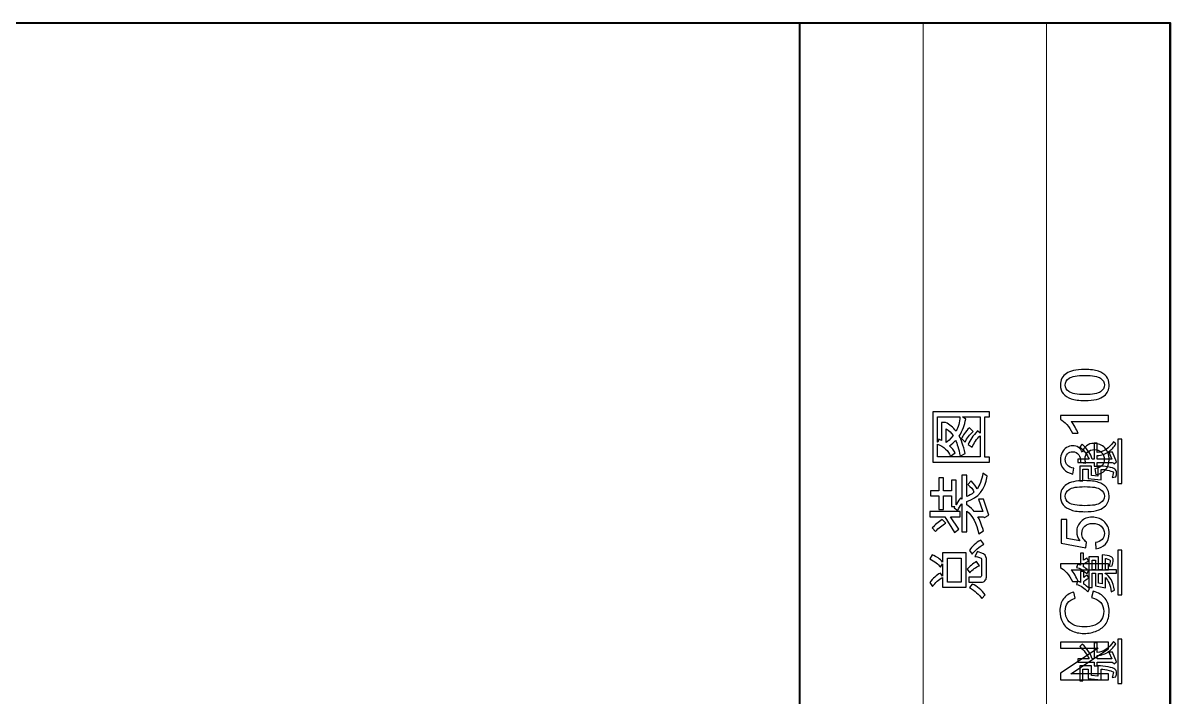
# Model space of a CAD drawing. Header units: millimetres. Extents: x -672 to 672, y -225 to 223.
# Drawn here: x -342.4 to -242, y 57.4 to 116.4 of the extents above; entities that cross this region are included whole.
import ezdxf

# ---------------------------------------------------------------- set-up
doc = ezdxf.new("R2010")
doc.units = ezdxf.units.MM
doc.header["$MEASUREMENT"] = 0
doc.layers.add('layer 1', color=7, linetype='Continuous')

msp = doc.modelspace()

# ---------------------------------------------------------------- linework, layer by layer
at = {"layer": 'layer 1', "lineweight": 40}
msp.add_open_spline([(-657.4845, 116.3825), (-657.4845, 116.3825), (-657.4845, -168.6175), (-657.4845, -168.6175), (-657.4845, -168.6175), (-241.9845, -168.6175), (-241.9845, -168.6175), (-241.9845, -168.6175), (-241.9845, 116.3825), (-241.9845, 116.3825), (-241.9845, 116.3825), (-657.4845, 116.3825), (-657.4845, 116.3825)], degree=3, knots=[0, 0, 0, 0, 0.25, 0.25, 0.25, 0.5, 0.5, 0.5, 0.75, 0.75, 0.75, 1, 1, 1, 1], dxfattribs=at)
for points in [[(-274.3845, -99.6175), (-274.3845, -99.6175), (-274.3845, 116.3825), (-274.3845, 116.3825)], [(-274.3845, 116.3825), (-274.3845, 116.3825), (-241.9845, 116.3825), (-241.9845, 116.3825)], [(-241.9845, -99.6175), (-241.9845, -99.6175), (-241.9845, 116.3825), (-241.9845, 116.3825)]]:
    msp.add_open_spline(points, degree=3, dxfattribs=at)
at = {"layer": 'layer 1', "lineweight": 9}
for points in [[(-263.5845, -99.6175), (-263.5845, -99.6175), (-263.5845, 116.3825), (-263.5845, 116.3825)], [(-252.7845, -99.6175), (-252.7845, -99.6175), (-252.7845, 116.3825), (-252.7845, 116.3825)]]:
    msp.add_open_spline(points, degree=3, dxfattribs=at)
at = {"layer": 'layer 1'}
for points, knots in [([(-249.4456, 83.3245), (-249.9385, 83.3245), (-250.3371, 83.3751), (-250.6385, 83.4762), (-250.9409, 83.5782), (-251.1732, 83.7289), (-251.3356, 83.9292), (-251.4979, 84.1285), (-251.5786, 84.3803), (-251.5786, 84.6837), (-251.5786, 84.9073), (-251.5339, 85.1037), (-251.4435, 85.2738), (-251.3531, 85.443), (-251.2228, 85.583), (-251.0527, 85.6918), (-250.8835, 85.8007), (-250.6764, 85.8863), (-250.4324, 85.9485), (-250.1884, 86.0117), (-249.8588, 86.0428), (-249.4456, 86.0428), (-248.9556, 86.0428), (-248.5589, 85.9923), (-248.2576, 85.8921), (-247.9552, 85.792), (-247.7228, 85.6413), (-247.5595, 85.441), (-247.3962, 85.2417), (-247.3145, 84.9889), (-247.3145, 84.6837), (-247.3145, 84.2821), (-247.4574, 83.9662), (-247.7442, 83.7367), (-248.0942, 83.4616), (-248.661, 83.3245), (-249.4456, 83.3245)], [0, 0, 0, 0, 0.08333333, 0.08333333, 0.08333333, 0.16666667, 0.16666667, 0.16666667, 0.25, 0.25, 0.25, 0.33333333, 0.33333333, 0.33333333, 0.41666667, 0.41666667, 0.41666667, 0.5, 0.5, 0.5, 0.58333333, 0.58333333, 0.58333333, 0.66666667, 0.66666667, 0.66666667, 0.75, 0.75, 0.75, 0.83333333, 0.83333333, 0.83333333, 0.91666667, 0.91666667, 0.91666667, 1, 1, 1, 1]), ([(-249.4437, 83.8495), (-248.7563, 83.8495), (-248.2994, 83.9292), (-248.0738, 84.0896), (-247.8473, 84.25), (-247.7345, 84.4484), (-247.7345, 84.6837), (-247.7345, 84.9189), (-247.8482, 85.1173), (-248.0748, 85.2777), (-248.3023, 85.4381), (-248.7582, 85.5178), (-249.4437, 85.5178), (-250.131, 85.5178), (-250.588, 85.4381), (-250.8135, 85.2777), (-251.04, 85.1182), (-251.1528, 84.918), (-251.1528, 84.6778), (-251.1528, 84.4425), (-251.0527, 84.2539), (-250.8534, 84.113), (-250.5996, 83.937), (-250.1291, 83.8495), (-249.4437, 83.8495)], [0, 0, 0, 0, 0.125, 0.125, 0.125, 0.25, 0.25, 0.25, 0.375, 0.375, 0.375, 0.5, 0.5, 0.5, 0.625, 0.625, 0.625, 0.75, 0.75, 0.75, 0.875, 0.875, 0.875, 1, 1, 1, 1]), ([(-257.7995, 82.3485), (-257.7995, 82.3485), (-257.7995, 81.9042), (-257.7995, 81.9042), (-257.7995, 81.9042), (-258.202, 81.9042), (-258.202, 81.9042), (-258.202, 81.9042), (-258.202, 78.3751), (-258.202, 78.3751), (-258.202, 78.3751), (-257.7995, 78.3751), (-257.7995, 78.3751), (-257.7995, 78.3751), (-257.7995, 77.9366), (-257.7995, 77.9366), (-257.7995, 77.9366), (-262.7588, 77.9366), (-262.7588, 77.9366), (-262.7588, 77.9366), (-262.7588, 82.3485), (-262.7588, 82.3485), (-262.7588, 82.3485), (-257.7995, 82.3485), (-257.7995, 82.3485)], [0, 0, 0, 0, 0.125, 0.125, 0.125, 0.25, 0.25, 0.25, 0.375, 0.375, 0.375, 0.5, 0.5, 0.5, 0.625, 0.625, 0.625, 0.75, 0.75, 0.75, 0.875, 0.875, 0.875, 1, 1, 1, 1]), ([(-260.372, 81.9042), (-260.372, 81.9042), (-262.332, 81.9042), (-262.332, 81.9042), (-262.332, 81.9042), (-262.332, 79.6885), (-262.332, 79.6885), (-262.332, 79.6885), (-262.3203, 79.6885), (-262.3203, 79.6885), (-262.3203, 79.6885), (-262.2095, 79.9452), (-262.2095, 79.9452), (-262.1521, 79.918), (-262.0802, 79.8791), (-261.9927, 79.8276), (-261.9927, 79.8276), (-261.9927, 81.4084), (-261.9927, 81.4084), (-261.9927, 81.4084), (-261.631, 81.4084), (-261.631, 81.4084), (-261.28, 81.2207), (-260.9748, 80.966), (-260.7162, 80.6452), (-260.5207, 80.9816), (-260.406, 81.4016), (-260.372, 81.9042)], [0, 0, 0, 0, 0.11111111, 0.11111111, 0.11111111, 0.22222222, 0.22222222, 0.22222222, 0.33333333, 0.33333333, 0.33333333, 0.44444444, 0.44444444, 0.44444444, 0.55555556, 0.55555556, 0.55555556, 0.66666667, 0.66666667, 0.66666667, 0.77777778, 0.77777778, 0.77777778, 0.88888889, 0.88888889, 0.88888889, 1, 1, 1, 1]), ([(-258.6035, 81.9042), (-258.6035, 81.9042), (-260.1552, 81.9042), (-260.1552, 81.9042), (-260.1552, 81.9042), (-260.1552, 81.8935), (-260.1552, 81.8935), (-260.1552, 81.8935), (-259.8703, 81.6991), (-259.8703, 81.6991), (-259.9394, 81.2023), (-260.125, 80.7025), (-260.4293, 80.2009), (-260.2621, 79.9121), (-260.091, 79.4046), (-259.916, 78.6774), (-259.916, 78.6774), (-260.3603, 78.4635), (-260.3603, 78.4635), (-260.4799, 79.1071), (-260.616, 79.5641), (-260.7677, 79.8334), (-260.8814, 79.6876), (-261.0574, 79.5281), (-261.2946, 79.3551), (-261.0632, 79.1616), (-260.898, 78.9535), (-260.7998, 78.7319), (-260.7998, 78.7319), (-261.1896, 78.4383), (-261.1896, 78.4383), (-261.4074, 78.936), (-261.7885, 79.2899), (-262.332, 79.5009), (-262.332, 79.5009), (-262.332, 78.3809), (-262.332, 78.3809), (-262.332, 78.3809), (-258.6035, 78.3809), (-258.6035, 78.3809), (-258.6035, 78.3809), (-258.6035, 80.2407), (-258.6035, 80.2407), (-258.901, 79.9598), (-259.1353, 79.6244), (-259.3035, 79.2326), (-259.3035, 79.2326), (-259.6487, 79.4834), (-259.6487, 79.4834), (-259.5057, 79.8596), (-259.2355, 80.2524), (-258.8369, 80.6627), (-258.8369, 80.6627), (-258.6035, 80.475), (-258.6035, 80.475), (-258.6035, 80.475), (-258.6035, 81.9042), (-258.6035, 81.9042)], [0, 0, 0, 0, 0.05263158, 0.05263158, 0.05263158, 0.10526316, 0.10526316, 0.10526316, 0.15789474, 0.15789474, 0.15789474, 0.21052632, 0.21052632, 0.21052632, 0.26315789, 0.26315789, 0.26315789, 0.31578947, 0.31578947, 0.31578947, 0.36842105, 0.36842105, 0.36842105, 0.42105263, 0.42105263, 0.42105263, 0.47368421, 0.47368421, 0.47368421, 0.52631579, 0.52631579, 0.52631579, 0.57894737, 0.57894737, 0.57894737, 0.63157895, 0.63157895, 0.63157895, 0.68421053, 0.68421053, 0.68421053, 0.73684211, 0.73684211, 0.73684211, 0.78947368, 0.78947368, 0.78947368, 0.84210526, 0.84210526, 0.84210526, 0.89473684, 0.89473684, 0.89473684, 0.94736842, 0.94736842, 0.94736842, 1, 1, 1, 1]), ([(-247.3845, 82.0052), (-247.3845, 82.0052), (-247.3845, 81.4919), (-247.3845, 81.4919), (-247.3845, 81.4919), (-250.6531, 81.4919), (-250.6531, 81.4919), (-250.5345, 81.3684), (-250.4168, 81.206), (-250.2992, 81.0057), (-250.1816, 80.8055), (-250.0931, 80.6246), (-250.0348, 80.4652), (-250.0348, 80.4652), (-250.5306, 80.4652), (-250.5306, 80.4652), (-250.6648, 80.752), (-250.8281, 81.0028), (-251.0206, 81.2177), (-251.2121, 81.4326), (-251.3978, 81.5852), (-251.5786, 81.6746), (-251.5786, 81.6746), (-251.5786, 82.0052), (-251.5786, 82.0052), (-251.5786, 82.0052), (-247.3845, 82.0052), (-247.3845, 82.0052)], [0, 0, 0, 0, 0.11111111, 0.11111111, 0.11111111, 0.22222222, 0.22222222, 0.22222222, 0.33333333, 0.33333333, 0.33333333, 0.44444444, 0.44444444, 0.44444444, 0.55555556, 0.55555556, 0.55555556, 0.66666667, 0.66666667, 0.66666667, 0.77777778, 0.77777778, 0.77777778, 0.88888889, 0.88888889, 0.88888889, 1, 1, 1, 1]), ([(-261.5678, 80.8532), (-261.5678, 80.8532), (-261.5678, 79.6516), (-261.5678, 79.6516), (-261.4463, 79.7274), (-261.246, 79.9296), (-260.967, 80.2582), (-261.1342, 80.4994), (-261.3345, 80.6977), (-261.5678, 80.8532)], [0, 0, 0, 0, 0.33333333, 0.33333333, 0.33333333, 0.66666667, 0.66666667, 0.66666667, 1, 1, 1, 1]), ([(-259.5427, 80.9359), (-259.5427, 80.9359), (-259.216, 80.6024), (-259.216, 80.6024), (-259.5232, 80.3409), (-259.7585, 80.0317), (-259.9219, 79.6769), (-259.9219, 79.6769), (-260.2271, 79.9957), (-260.2271, 79.9957), (-260.1241, 80.2825), (-259.8966, 80.5966), (-259.5427, 80.9359)], [0, 0, 0, 0, 0.25, 0.25, 0.25, 0.5, 0.5, 0.5, 0.75, 0.75, 0.75, 1, 1, 1, 1]), ([(-248.4928, 76.8359), (-248.4928, 76.8359), (-248.5628, 77.3492), (-248.5628, 77.3492), (-248.2712, 77.4085), (-248.0612, 77.5077), (-247.9328, 77.6487), (-247.8045, 77.7896), (-247.7403, 77.9627), (-247.7403, 78.1678), (-247.7403, 78.4109), (-247.8239, 78.616), (-247.9912, 78.7813), (-248.1584, 78.9466), (-248.3655, 79.0292), (-248.6124, 79.0292), (-248.8477, 79.0292), (-249.0421, 78.9524), (-249.1957, 78.7978), (-249.3484, 78.6442), (-249.4252, 78.4488), (-249.4252, 78.2106), (-249.4252, 78.1134), (-249.4057, 77.9928), (-249.3678, 77.848), (-249.3678, 77.848), (-249.817, 77.9053), (-249.817, 77.9053), (-249.8131, 77.9394), (-249.8112, 77.9676), (-249.8112, 77.988), (-249.8112, 78.2077), (-249.8685, 78.4041), (-249.9823, 78.5801), (-250.096, 78.7551), (-250.271, 78.8426), (-250.5073, 78.8426), (-250.6949, 78.8426), (-250.8505, 78.7784), (-250.9739, 78.651), (-251.0974, 78.5237), (-251.1586, 78.3594), (-251.1586, 78.1581), (-251.1586, 77.9578), (-251.0955, 77.7916), (-250.9691, 77.6584), (-250.8427, 77.5252), (-250.6531, 77.4396), (-250.4003, 77.4017), (-250.4003, 77.4017), (-250.4936, 76.8884), (-250.4936, 76.8884), (-250.8378, 76.9516), (-251.1052, 77.0935), (-251.2948, 77.3162), (-251.4843, 77.5378), (-251.5786, 77.8149), (-251.5786, 78.1455), (-251.5786, 78.373), (-251.53, 78.583), (-251.4318, 78.7745), (-251.3346, 78.967), (-251.2014, 79.1138), (-251.0332, 79.2149), (-250.8641, 79.317), (-250.6852, 79.3676), (-250.4956, 79.3676), (-250.3157, 79.3676), (-250.1524, 79.3189), (-250.0046, 79.2227), (-249.8568, 79.1255), (-249.7392, 78.9816), (-249.6517, 78.792), (-249.5953, 79.0389), (-249.4767, 79.2305), (-249.2969, 79.3676), (-249.118, 79.5037), (-248.8924, 79.5717), (-248.6231, 79.5717), (-248.2585, 79.5717), (-247.9484, 79.4385), (-247.6946, 79.1731), (-247.4409, 78.9067), (-247.3145, 78.5703), (-247.3145, 78.1639), (-247.3145, 77.7974), (-247.4244, 77.4931), (-247.6431, 77.251), (-247.8619, 77.008), (-248.1448, 76.8699), (-248.4928, 76.8359)], [0, 0, 0, 0, 0.03333333, 0.03333333, 0.03333333, 0.06666667, 0.06666667, 0.06666667, 0.1, 0.1, 0.1, 0.13333333, 0.13333333, 0.13333333, 0.16666667, 0.16666667, 0.16666667, 0.2, 0.2, 0.2, 0.23333333, 0.23333333, 0.23333333, 0.26666667, 0.26666667, 0.26666667, 0.3, 0.3, 0.3, 0.33333333, 0.33333333, 0.33333333, 0.36666667, 0.36666667, 0.36666667, 0.4, 0.4, 0.4, 0.43333333, 0.43333333, 0.43333333, 0.46666667, 0.46666667, 0.46666667, 0.5, 0.5, 0.5, 0.53333333, 0.53333333, 0.53333333, 0.56666667, 0.56666667, 0.56666667, 0.6, 0.6, 0.6, 0.63333333, 0.63333333, 0.63333333, 0.66666667, 0.66666667, 0.66666667, 0.7, 0.7, 0.7, 0.73333333, 0.73333333, 0.73333333, 0.76666667, 0.76666667, 0.76666667, 0.8, 0.8, 0.8, 0.83333333, 0.83333333, 0.83333333, 0.86666667, 0.86666667, 0.86666667, 0.9, 0.9, 0.9, 0.93333333, 0.93333333, 0.93333333, 0.96666667, 0.96666667, 0.96666667, 1, 1, 1, 1]), ([(-246.9448, 79.7159), (-246.9448, 79.7159), (-246.7361, 79.5221), (-246.7361, 79.5221), (-246.8754, 79.2693), (-247.0848, 79.0431), (-247.3654, 78.8435), (-247.6461, 78.6438), (-247.9766, 78.5304), (-248.3577, 78.5025), (-248.3577, 78.5025), (-248.3577, 78.2005), (-248.3577, 78.2005), (-248.3577, 78.2005), (-247.0776, 78.2005), (-247.0776, 78.2005), (-247.0776, 78.2005), (-247.3376, 78.791), (-247.3376, 78.791), (-247.3376, 78.791), (-247.0303, 78.791), (-247.0303, 78.791), (-247.0303, 78.791), (-246.6615, 77.9425), (-246.6615, 77.9425), (-246.6615, 77.9425), (-246.8838, 77.7675), (-246.8838, 77.7675), (-246.9208, 77.8589), (-246.972, 77.9043), (-247.0381, 77.9043), (-247.0381, 77.9043), (-248.3577, 77.9043), (-248.3577, 77.9043), (-248.3577, 77.9043), (-248.3577, 77.5893), (-248.3577, 77.5893), (-248.3577, 77.5893), (-248.6403, 77.5893), (-248.6403, 77.5893), (-248.6403, 77.5893), (-248.6403, 77.9043), (-248.6403, 77.9043), (-248.6403, 77.9043), (-250.0416, 77.9043), (-250.0416, 77.9043), (-250.0416, 77.9043), (-250.0416, 78.2005), (-250.0416, 78.2005), (-250.0416, 78.2005), (-249.0733, 78.2005), (-249.0733, 78.2005), (-249.2418, 78.5959), (-249.5127, 78.9556), (-249.8861, 79.281), (-249.8861, 79.281), (-249.6793, 79.4903), (-249.6793, 79.4903), (-249.2237, 79.0788), (-248.9294, 78.649), (-248.7959, 78.2005), (-248.7959, 78.2005), (-248.6403, 78.2005), (-248.6403, 78.2005), (-248.6403, 78.2005), (-248.6403, 79.6038), (-248.6403, 79.6038), (-248.6403, 79.6038), (-248.3577, 79.6038), (-248.3577, 79.6038), (-248.3577, 79.6038), (-248.3577, 78.7722), (-248.3577, 78.7722), (-247.7977, 78.8182), (-247.3272, 79.1325), (-246.9448, 79.7159)], [0, 0, 0, 0, 0.04, 0.04, 0.04, 0.08, 0.08, 0.08, 0.12, 0.12, 0.12, 0.16, 0.16, 0.16, 0.2, 0.2, 0.2, 0.24, 0.24, 0.24, 0.28, 0.28, 0.28, 0.32, 0.32, 0.32, 0.36, 0.36, 0.36, 0.4, 0.4, 0.4, 0.44, 0.44, 0.44, 0.48, 0.48, 0.48, 0.52, 0.52, 0.52, 0.56, 0.56, 0.56, 0.6, 0.6, 0.6, 0.64, 0.64, 0.64, 0.68, 0.68, 0.68, 0.72, 0.72, 0.72, 0.76, 0.76, 0.76, 0.8, 0.8, 0.8, 0.84, 0.84, 0.84, 0.88, 0.88, 0.88, 0.92, 0.92, 0.92, 0.96, 0.96, 0.96, 1, 1, 1, 1]), ([(-246.5647, 76.0493), (-246.5647, 76.0493), (-246.5647, 79.9382), (-246.5647, 79.9382), (-246.5647, 79.9382), (-246.2112, 79.9382), (-246.2112, 79.9382), (-246.2112, 79.9382), (-246.2112, 76.0493), (-246.2112, 76.0493), (-246.2112, 76.0493), (-246.5647, 76.0493), (-246.5647, 76.0493)], [0, 0, 0, 0, 0.25, 0.25, 0.25, 0.5, 0.5, 0.5, 0.75, 0.75, 0.75, 1, 1, 1, 1]), ([(-248.3065, 77.5893), (-248.0103, 77.588), (-247.7083, 77.5608), (-247.4017, 77.507), (-247.0945, 77.4532), (-246.8962, 77.389), (-246.8061, 77.3151), (-246.7166, 77.2406), (-246.6713, 77.1291), (-246.6713, 76.98), (-246.6713, 76.8938), (-246.6881, 76.7791), (-246.7205, 76.6359), (-246.7205, 76.6359), (-247.0433, 76.5788), (-247.0433, 76.5788), (-247.0349, 76.6249), (-247.0161, 76.6987), (-246.9876, 76.8012), (-246.959, 76.9036), (-246.9448, 76.9813), (-246.9448, 77.0332), (-246.9448, 77.0773), (-247.0705, 77.1324), (-247.3226, 77.1978), (-247.5748, 77.2639), (-247.8081, 77.297), (-248.0233, 77.297), (-248.0233, 77.297), (-248.0233, 76.3721), (-248.0233, 76.3721), (-248.4135, 76.4239), (-248.7907, 76.4661), (-249.155, 76.4972), (-249.155, 76.4972), (-249.155, 77.3067), (-249.155, 77.3067), (-249.155, 77.3067), (-249.6054, 77.3067), (-249.6054, 77.3067), (-249.6054, 77.3067), (-249.6054, 76.2904), (-249.6054, 76.2904), (-249.6054, 76.2904), (-249.89, 76.2904), (-249.89, 76.2904), (-249.89, 76.2904), (-249.89, 77.5854), (-249.89, 77.5854), (-249.89, 77.5854), (-248.8704, 77.5854), (-248.8704, 77.5854), (-248.8704, 77.5854), (-248.8704, 76.7616), (-248.8704, 76.7616), (-248.8704, 76.7616), (-248.3065, 76.6949), (-248.3065, 76.6949), (-248.3065, 76.6949), (-248.3065, 77.5893), (-248.3065, 77.5893)], [0, 0, 0, 0, 0.05, 0.05, 0.05, 0.1, 0.1, 0.1, 0.15, 0.15, 0.15, 0.2, 0.2, 0.2, 0.25, 0.25, 0.25, 0.3, 0.3, 0.3, 0.35, 0.35, 0.35, 0.4, 0.4, 0.4, 0.45, 0.45, 0.45, 0.5, 0.5, 0.5, 0.55, 0.55, 0.55, 0.6, 0.6, 0.6, 0.65, 0.65, 0.65, 0.7, 0.7, 0.7, 0.75, 0.75, 0.75, 0.8, 0.8, 0.8, 0.85, 0.85, 0.85, 0.9, 0.9, 0.9, 0.95, 0.95, 0.95, 1, 1, 1, 1]), ([(-258.3721, 76.9624), (-258.3721, 76.9624), (-257.9852, 76.6892), (-257.9852, 76.6892), (-258.1787, 75.5362), (-258.7756, 74.8002), (-259.777, 74.4794), (-259.777, 74.4794), (-259.777, 74.2052), (-259.777, 74.2052), (-259.4425, 73.9515), (-259.2267, 73.7493), (-259.1305, 73.5986), (-259.1305, 73.5986), (-258.378, 73.5986), (-258.378, 73.5986), (-258.378, 73.5986), (-258.7396, 74.6816), (-258.7396, 74.6816), (-258.7396, 74.6816), (-258.3128, 74.6816), (-258.3128, 74.6816), (-258.3128, 74.6816), (-257.8569, 73.2768), (-257.8569, 73.2768), (-257.8569, 73.2768), (-258.2244, 73.0775), (-258.2244, 73.0775), (-258.2341, 73.0813), (-258.2564, 73.095), (-258.2914, 73.1193), (-258.3264, 73.1426), (-258.3556, 73.1543), (-258.378, 73.1543), (-258.378, 73.1543), (-258.8087, 73.1543), (-258.8087, 73.1543), (-258.658, 72.9365), (-258.4946, 72.5184), (-258.3187, 71.9011), (-258.3187, 71.9011), (-258.7202, 71.6561), (-258.7202, 71.6561), (-258.9039, 72.5641), (-259.2569, 73.2281), (-259.777, 73.6501), (-259.777, 73.6501), (-259.777, 71.8184), (-259.777, 71.8184), (-259.777, 71.8184), (-260.2038, 71.8184), (-260.2038, 71.8184), (-260.2038, 71.8184), (-260.2038, 74.2684), (-260.2038, 74.2684), (-260.371, 74.0876), (-260.4935, 73.899), (-260.5713, 73.7016), (-260.5713, 73.7016), (-260.8795, 73.9349), (-260.8795, 73.9349), (-260.8737, 73.9573), (-260.8639, 73.9787), (-260.8523, 73.9972), (-260.8396, 74.0166), (-260.8318, 74.0312), (-260.828, 74.0399), (-260.828, 74.0399), (-261.1235, 74.0399), (-261.1235, 74.0399), (-261.1235, 74.0399), (-261.1235, 74.9801), (-261.1235, 74.9801), (-261.1235, 74.9801), (-261.8021, 74.9801), (-261.8021, 74.9801), (-261.8021, 74.9801), (-261.8021, 73.7901), (-261.8021, 73.7901), (-261.8021, 73.7901), (-262.226, 73.7901), (-262.226, 73.7901), (-262.226, 73.7901), (-262.226, 74.9801), (-262.226, 74.9801), (-262.226, 74.9801), (-262.9493, 74.9801), (-262.9493, 74.9801), (-262.9493, 74.9801), (-262.9493, 75.4244), (-262.9493, 75.4244), (-262.9493, 75.4244), (-262.226, 75.4244), (-262.226, 75.4244), (-262.226, 75.4244), (-262.226, 76.5609), (-262.226, 76.5609), (-262.226, 76.5609), (-261.8021, 76.5609), (-261.8021, 76.5609), (-261.8021, 76.5609), (-261.8021, 75.4244), (-261.8021, 75.4244), (-261.8021, 75.4244), (-261.1235, 75.4244), (-261.1235, 75.4244), (-261.1235, 75.4244), (-261.1235, 76.3392), (-261.1235, 76.3392), (-261.1235, 76.3392), (-260.6996, 76.3392), (-260.6996, 76.3392), (-260.6996, 76.3392), (-260.6996, 74.1994), (-260.6996, 74.1994), (-260.6996, 74.1994), (-260.688, 74.1994), (-260.688, 74.1994), (-260.6462, 74.3462), (-260.5256, 74.5358), (-260.3263, 74.7691), (-260.3263, 74.7691), (-260.2038, 74.6816), (-260.2038, 74.6816), (-260.2038, 74.6816), (-260.2038, 76.7835), (-260.2038, 76.7835), (-260.2038, 76.7835), (-259.777, 76.7835), (-259.777, 76.7835), (-259.777, 76.7835), (-259.777, 74.9149), (-259.777, 74.9149), (-259.5757, 74.9849), (-259.3677, 75.1123), (-259.1528, 75.2961), (-259.2306, 75.5304), (-259.4075, 75.7549), (-259.6827, 75.9717), (-259.6827, 75.9717), (-259.3862, 76.2819), (-259.3862, 76.2819), (-259.1188, 76.0408), (-258.9496, 75.8074), (-258.8796, 75.5809), (-258.6288, 75.8949), (-258.4596, 76.3548), (-258.3721, 76.9624)], [0, 0, 0, 0, 0.02040816, 0.02040816, 0.02040816, 0.04081633, 0.04081633, 0.04081633, 0.06122449, 0.06122449, 0.06122449, 0.08163265, 0.08163265, 0.08163265, 0.10204082, 0.10204082, 0.10204082, 0.12244898, 0.12244898, 0.12244898, 0.14285714, 0.14285714, 0.14285714, 0.16326531, 0.16326531, 0.16326531, 0.18367347, 0.18367347, 0.18367347, 0.20408163, 0.20408163, 0.20408163, 0.2244898, 0.2244898, 0.2244898, 0.24489796, 0.24489796, 0.24489796, 0.26530612, 0.26530612, 0.26530612, 0.28571429, 0.28571429, 0.28571429, 0.30612245, 0.30612245, 0.30612245, 0.32653061, 0.32653061, 0.32653061, 0.34693878, 0.34693878, 0.34693878, 0.36734694, 0.36734694, 0.36734694, 0.3877551, 0.3877551, 0.3877551, 0.40816327, 0.40816327, 0.40816327, 0.42857143, 0.42857143, 0.42857143, 0.44897959, 0.44897959, 0.44897959, 0.46938776, 0.46938776, 0.46938776, 0.48979592, 0.48979592, 0.48979592, 0.51020408, 0.51020408, 0.51020408, 0.53061224, 0.53061224, 0.53061224, 0.55102041, 0.55102041, 0.55102041, 0.57142857, 0.57142857, 0.57142857, 0.59183673, 0.59183673, 0.59183673, 0.6122449, 0.6122449, 0.6122449, 0.63265306, 0.63265306, 0.63265306, 0.65306122, 0.65306122, 0.65306122, 0.67346939, 0.67346939, 0.67346939, 0.69387755, 0.69387755, 0.69387755, 0.71428571, 0.71428571, 0.71428571, 0.73469388, 0.73469388, 0.73469388, 0.75510204, 0.75510204, 0.75510204, 0.7755102, 0.7755102, 0.7755102, 0.79591837, 0.79591837, 0.79591837, 0.81632653, 0.81632653, 0.81632653, 0.83673469, 0.83673469, 0.83673469, 0.85714286, 0.85714286, 0.85714286, 0.87755102, 0.87755102, 0.87755102, 0.89795918, 0.89795918, 0.89795918, 0.91836735, 0.91836735, 0.91836735, 0.93877551, 0.93877551, 0.93877551, 0.95918367, 0.95918367, 0.95918367, 0.97959184, 0.97959184, 0.97959184, 1, 1, 1, 1]), ([(-249.4456, 73.5916), (-249.9385, 73.5916), (-250.3371, 73.6422), (-250.6385, 73.7433), (-250.9409, 73.8453), (-251.1732, 73.996), (-251.3356, 74.1963), (-251.4979, 74.3956), (-251.5786, 74.6474), (-251.5786, 74.9508), (-251.5786, 75.1744), (-251.5339, 75.3708), (-251.4435, 75.5409), (-251.3531, 75.7101), (-251.2228, 75.8501), (-251.0527, 75.9589), (-250.8835, 76.0678), (-250.6764, 76.1534), (-250.4324, 76.2156), (-250.1884, 76.2788), (-249.8588, 76.3099), (-249.4456, 76.3099), (-248.9556, 76.3099), (-248.5589, 76.2594), (-248.2576, 76.1592), (-247.9552, 76.0591), (-247.7228, 75.9084), (-247.5595, 75.7081), (-247.3962, 75.5088), (-247.3145, 75.256), (-247.3145, 74.9508), (-247.3145, 74.5492), (-247.4574, 74.2333), (-247.7442, 74.0038), (-248.0942, 73.7287), (-248.661, 73.5916), (-249.4456, 73.5916)], [0, 0, 0, 0, 0.08333333, 0.08333333, 0.08333333, 0.16666667, 0.16666667, 0.16666667, 0.25, 0.25, 0.25, 0.33333333, 0.33333333, 0.33333333, 0.41666667, 0.41666667, 0.41666667, 0.5, 0.5, 0.5, 0.58333333, 0.58333333, 0.58333333, 0.66666667, 0.66666667, 0.66666667, 0.75, 0.75, 0.75, 0.83333333, 0.83333333, 0.83333333, 0.91666667, 0.91666667, 0.91666667, 1, 1, 1, 1]), ([(-249.4437, 74.1166), (-248.7563, 74.1166), (-248.2994, 74.1963), (-248.0738, 74.3567), (-247.8473, 74.5171), (-247.7345, 74.7155), (-247.7345, 74.9508), (-247.7345, 75.186), (-247.8482, 75.3844), (-248.0748, 75.5448), (-248.3023, 75.7052), (-248.7582, 75.7849), (-249.4437, 75.7849), (-250.131, 75.7849), (-250.588, 75.7052), (-250.8135, 75.5448), (-251.04, 75.3853), (-251.1528, 75.1851), (-251.1528, 74.9449), (-251.1528, 74.7096), (-251.0527, 74.521), (-250.8534, 74.3801), (-250.5996, 74.2041), (-250.1291, 74.1166), (-249.4437, 74.1166)], [0, 0, 0, 0, 0.125, 0.125, 0.125, 0.25, 0.25, 0.25, 0.375, 0.375, 0.375, 0.5, 0.5, 0.5, 0.625, 0.625, 0.625, 0.75, 0.75, 0.75, 0.875, 0.875, 0.875, 1, 1, 1, 1]), ([(-260.3438, 73.5986), (-260.3438, 73.5986), (-260.3438, 73.1543), (-260.3438, 73.1543), (-260.3438, 73.1543), (-261.1896, 73.1543), (-261.1896, 73.1543), (-261.1896, 73.1543), (-260.4828, 72.0634), (-260.4828, 72.0634), (-260.4828, 72.0634), (-260.8562, 71.765), (-260.8562, 71.765), (-260.8562, 71.765), (-261.6855, 73.1543), (-261.6855, 73.1543), (-261.6855, 73.1543), (-263.0154, 73.1543), (-263.0154, 73.1543), (-263.0154, 73.1543), (-263.0154, 73.5986), (-263.0154, 73.5986), (-263.0154, 73.5986), (-260.3438, 73.5986), (-260.3438, 73.5986)], [0, 0, 0, 0, 0.125, 0.125, 0.125, 0.25, 0.25, 0.25, 0.375, 0.375, 0.375, 0.5, 0.5, 0.5, 0.625, 0.625, 0.625, 0.75, 0.75, 0.75, 0.875, 0.875, 0.875, 1, 1, 1, 1]), ([(-261.9246, 72.9093), (-261.9246, 72.9093), (-261.6028, 72.5875), (-261.6028, 72.5875), (-261.9441, 72.4154), (-262.2464, 72.1704), (-262.5079, 71.8525), (-262.5079, 71.8525), (-262.7928, 72.1743), (-262.7928, 72.1743), (-262.5517, 72.4406), (-262.262, 72.6856), (-261.9246, 72.9093)], [0, 0, 0, 0, 0.25, 0.25, 0.25, 0.5, 0.5, 0.5, 0.75, 0.75, 0.75, 1, 1, 1, 1]), ([(-248.4812, 70.3473), (-248.4812, 70.3473), (-248.522, 70.884), (-248.522, 70.884), (-248.2605, 70.9238), (-248.0641, 71.0162), (-247.9319, 71.1601), (-247.8006, 71.304), (-247.7345, 71.4799), (-247.7345, 71.687), (-247.7345, 71.9369), (-247.8278, 72.1459), (-248.0135, 72.316), (-248.2002, 72.4852), (-248.4471, 72.5698), (-248.7544, 72.5698), (-249.047, 72.5698), (-249.2774, 72.4891), (-249.4466, 72.3267), (-249.6157, 72.1644), (-249.7003, 71.9495), (-249.7003, 71.6822), (-249.7003, 71.5159), (-249.6624, 71.3672), (-249.5866, 71.2349), (-249.5107, 71.1037), (-249.4125, 71.0006), (-249.292, 70.9248), (-249.292, 70.9248), (-249.362, 70.4406), (-249.362, 70.4406), (-249.362, 70.4406), (-251.5086, 70.8431), (-251.5086, 70.8431), (-251.5086, 70.8431), (-251.5086, 72.914), (-251.5086, 72.914), (-251.5086, 72.914), (-251.0186, 72.914), (-251.0186, 72.914), (-251.0186, 72.914), (-251.0186, 71.2524), (-251.0186, 71.2524), (-251.0186, 71.2524), (-249.8918, 71.0298), (-249.8918, 71.0298), (-250.0678, 71.2797), (-250.1553, 71.5422), (-250.1553, 71.8163), (-250.1553, 72.1799), (-250.0289, 72.4871), (-249.7762, 72.737), (-249.5234, 72.9869), (-249.1987, 73.1123), (-248.802, 73.1123), (-248.4238, 73.1123), (-248.0971, 73.0024), (-247.822, 72.7827), (-247.4837, 72.5153), (-247.3145, 72.1498), (-247.3145, 71.687), (-247.3145, 71.3078), (-247.4214, 70.9987), (-247.6344, 70.7585), (-247.8473, 70.5184), (-248.1292, 70.3813), (-248.4812, 70.3473)], [0, 0, 0, 0, 0.04545455, 0.04545455, 0.04545455, 0.09090909, 0.09090909, 0.09090909, 0.13636364, 0.13636364, 0.13636364, 0.18181818, 0.18181818, 0.18181818, 0.22727273, 0.22727273, 0.22727273, 0.27272727, 0.27272727, 0.27272727, 0.31818182, 0.31818182, 0.31818182, 0.36363636, 0.36363636, 0.36363636, 0.40909091, 0.40909091, 0.40909091, 0.45454545, 0.45454545, 0.45454545, 0.5, 0.5, 0.5, 0.54545455, 0.54545455, 0.54545455, 0.59090909, 0.59090909, 0.59090909, 0.63636364, 0.63636364, 0.63636364, 0.68181818, 0.68181818, 0.68181818, 0.72727273, 0.72727273, 0.72727273, 0.77272727, 0.77272727, 0.77272727, 0.81818182, 0.81818182, 0.81818182, 0.86363636, 0.86363636, 0.86363636, 0.90909091, 0.90909091, 0.90909091, 0.95454545, 0.95454545, 0.95454545, 1, 1, 1, 1]), ([(-258.5578, 71.1009), (-258.5578, 71.1009), (-258.2788, 70.7509), (-258.2788, 70.7509), (-258.7192, 70.502), (-259.0585, 70.2084), (-259.2987, 69.8701), (-259.2987, 69.8701), (-259.5485, 70.2036), (-259.5485, 70.2036), (-259.3074, 70.5604), (-258.9769, 70.8598), (-258.5578, 71.1009)], [0, 0, 0, 0, 0.25, 0.25, 0.25, 0.5, 0.5, 0.5, 0.75, 0.75, 0.75, 1, 1, 1, 1]), ([(-259.8305, 69.9761), (-259.8305, 69.9761), (-259.8305, 66.9768), (-259.8305, 66.9768), (-259.8305, 66.9768), (-261.9013, 66.9768), (-261.9013, 66.9768), (-261.9013, 66.9768), (-261.9013, 67.8343), (-261.9013, 67.8343), (-262.226, 67.6573), (-262.5196, 67.3929), (-262.7821, 67.0419), (-262.7821, 67.0419), (-263.0213, 67.39), (-263.0213, 67.39), (-262.7471, 67.7565), (-262.436, 68.0326), (-262.087, 68.2183), (-262.087, 68.2183), (-261.9071, 67.951), (-261.9071, 67.951), (-261.9071, 67.951), (-261.9013, 67.951), (-261.9013, 67.951), (-261.9013, 67.951), (-261.9013, 69.0359), (-261.9013, 69.0359), (-261.9013, 69.0359), (-261.9071, 69.0359), (-261.9071, 69.0359), (-261.9071, 69.0359), (-262.087, 68.7336), (-262.087, 68.7336), (-262.2707, 69.0058), (-262.5818, 69.2528), (-263.0213, 69.4744), (-263.0213, 69.4744), (-262.7928, 69.805), (-262.7928, 69.805), (-262.4098, 69.6572), (-262.1142, 69.4491), (-261.9071, 69.1808), (-261.9071, 69.1808), (-261.9013, 69.1925), (-261.9013, 69.1925), (-261.9013, 69.1925), (-261.9013, 69.9761), (-261.9013, 69.9761), (-261.9013, 69.9761), (-259.8305, 69.9761), (-259.8305, 69.9761)], [0, 0, 0, 0, 0.05882353, 0.05882353, 0.05882353, 0.11764706, 0.11764706, 0.11764706, 0.17647059, 0.17647059, 0.17647059, 0.23529412, 0.23529412, 0.23529412, 0.29411765, 0.29411765, 0.29411765, 0.35294118, 0.35294118, 0.35294118, 0.41176471, 0.41176471, 0.41176471, 0.47058824, 0.47058824, 0.47058824, 0.52941176, 0.52941176, 0.52941176, 0.58823529, 0.58823529, 0.58823529, 0.64705882, 0.64705882, 0.64705882, 0.70588235, 0.70588235, 0.70588235, 0.76470588, 0.76470588, 0.76470588, 0.82352941, 0.82352941, 0.82352941, 0.88235294, 0.88235294, 0.88235294, 0.94117647, 0.94117647, 0.94117647, 1, 1, 1, 1]), ([(-260.2553, 69.5318), (-260.2553, 69.5318), (-261.4745, 69.5318), (-261.4745, 69.5318), (-261.4745, 69.5318), (-261.4745, 67.4211), (-261.4745, 67.4211), (-261.4745, 67.4211), (-260.2553, 67.4211), (-260.2553, 67.4211), (-260.2553, 67.4211), (-260.2553, 69.5318), (-260.2553, 69.5318)], [0, 0, 0, 0, 0.25, 0.25, 0.25, 0.5, 0.5, 0.5, 0.75, 0.75, 0.75, 1, 1, 1, 1]), ([(-258.831, 70.0986), (-258.3945, 69.9751), (-258.1514, 69.8244), (-258.1019, 69.6484), (-258.1019, 69.6484), (-258.0562, 69.4803), (-258.0562, 69.4803), (-258.0562, 69.4803), (-258.0562, 67.845), (-258.0562, 67.845), (-258.0562, 67.7351), (-258.0989, 67.6369), (-258.1835, 67.5504), (-258.2671, 67.4639), (-258.3614, 67.4211), (-258.4635, 67.4211), (-258.4635, 67.4211), (-259.603, 67.4211), (-259.603, 67.4211), (-259.603, 67.4211), (-259.603, 67.8625), (-259.603, 67.8625), (-259.603, 67.8625), (-258.5695, 67.8625), (-258.5695, 67.8625), (-258.5102, 67.878), (-258.481, 67.9189), (-258.481, 67.985), (-258.481, 67.985), (-258.481, 69.4375), (-258.481, 69.4375), (-258.481, 69.4871), (-258.5394, 69.5366), (-258.656, 69.5852), (-258.7727, 69.6348), (-258.9088, 69.6669), (-259.0644, 69.6825), (-259.0644, 69.6825), (-258.831, 70.0986), (-258.831, 70.0986)], [0, 0, 0, 0, 0.07692308, 0.07692308, 0.07692308, 0.15384615, 0.15384615, 0.15384615, 0.23076923, 0.23076923, 0.23076923, 0.30769231, 0.30769231, 0.30769231, 0.38461538, 0.38461538, 0.38461538, 0.46153846, 0.46153846, 0.46153846, 0.53846154, 0.53846154, 0.53846154, 0.61538462, 0.61538462, 0.61538462, 0.69230769, 0.69230769, 0.69230769, 0.76923077, 0.76923077, 0.76923077, 0.84615385, 0.84615385, 0.84615385, 0.92307692, 0.92307692, 0.92307692, 1, 1, 1, 1]), ([(-249.5464, 69.952), (-249.5464, 69.952), (-249.5464, 69.3401), (-249.5464, 69.3401), (-249.4032, 69.4503), (-249.3079, 69.5171), (-249.2593, 69.5398), (-249.2593, 69.5398), (-249.1264, 69.2552), (-249.1264, 69.2552), (-249.2736, 69.2079), (-249.4136, 69.1224), (-249.5464, 68.9986), (-249.5464, 68.9986), (-249.5464, 68.7614), (-249.5464, 68.7614), (-249.435, 68.6965), (-249.2885, 68.5831), (-249.1077, 68.4198), (-249.1077, 68.4198), (-249.2632, 68.1592), (-249.2632, 68.1592), (-249.5724, 68.4645), (-249.8718, 68.6479), (-250.1615, 68.7101), (-250.1615, 68.7101), (-250.0643, 68.9869), (-250.0643, 68.9869), (-249.9366, 68.9558), (-249.8563, 68.9325), (-249.8232, 68.9169), (-249.8232, 68.9169), (-249.8232, 69.952), (-249.8232, 69.952), (-249.8232, 69.952), (-249.5464, 69.952), (-249.5464, 69.952)], [0, 0, 0, 0, 0.08333333, 0.08333333, 0.08333333, 0.16666667, 0.16666667, 0.16666667, 0.25, 0.25, 0.25, 0.33333333, 0.33333333, 0.33333333, 0.41666667, 0.41666667, 0.41666667, 0.5, 0.5, 0.5, 0.58333333, 0.58333333, 0.58333333, 0.66666667, 0.66666667, 0.66666667, 0.75, 0.75, 0.75, 0.83333333, 0.83333333, 0.83333333, 0.91666667, 0.91666667, 0.91666667, 1, 1, 1, 1]), ([(-247.9209, 69.8114), (-247.5793, 69.7874), (-247.3343, 69.7427), (-247.1859, 69.6765), (-247.0381, 69.6104), (-246.9636, 69.4951), (-246.9636, 69.3291), (-246.9636, 69.1859), (-246.9901, 69.0239), (-247.0433, 68.843), (-247.0433, 68.843), (-247.3453, 68.8087), (-247.3453, 68.8087), (-247.2708, 69.0264), (-247.2332, 69.195), (-247.2332, 69.3136), (-247.2332, 69.3622), (-247.2967, 69.4043), (-247.4225, 69.4413), (-247.5482, 69.4776), (-247.6227, 69.4964), (-247.6454, 69.4964), (-247.6454, 69.4964), (-247.6454, 68.5047), (-247.6454, 68.5047), (-247.6454, 68.5047), (-246.6771, 68.5047), (-246.6771, 68.5047), (-246.6771, 68.5047), (-246.6771, 68.1975), (-246.6771, 68.1975), (-246.6771, 68.1975), (-247.6493, 68.1975), (-247.6493, 68.1975), (-247.6493, 68.1975), (-247.6493, 68.178), (-247.6493, 68.178), (-247.252, 67.9505), (-246.9798, 67.4631), (-246.8326, 66.7164), (-246.8326, 66.7164), (-247.1288, 66.568), (-247.1288, 66.568), (-247.2099, 67.1617), (-247.3823, 67.5791), (-247.6454, 67.8196), (-247.6454, 67.8196), (-247.6454, 66.9135), (-247.6454, 66.9135), (-247.6454, 66.9135), (-248.5172, 67.0982), (-248.5172, 67.0982), (-248.5172, 67.0982), (-248.5172, 68.1975), (-248.5172, 68.1975), (-248.5172, 68.1975), (-248.8114, 68.1975), (-248.8114, 68.1975), (-248.8114, 68.1975), (-248.8114, 66.9459), (-248.8114, 66.9459), (-248.8114, 66.9459), (-249.0889, 66.9459), (-249.0889, 66.9459), (-249.0889, 66.9459), (-249.0889, 69.6519), (-249.0889, 69.6519), (-249.0889, 69.6519), (-248.2398, 69.6519), (-248.2398, 69.6519), (-248.2398, 69.6519), (-248.2398, 68.5047), (-248.2398, 68.5047), (-248.2398, 68.5047), (-247.9209, 68.5008), (-247.9209, 68.5008), (-247.9209, 68.5008), (-247.9209, 69.8114), (-247.9209, 69.8114)], [0, 0, 0, 0, 0.03846154, 0.03846154, 0.03846154, 0.07692308, 0.07692308, 0.07692308, 0.11538462, 0.11538462, 0.11538462, 0.15384615, 0.15384615, 0.15384615, 0.19230769, 0.19230769, 0.19230769, 0.23076923, 0.23076923, 0.23076923, 0.26923077, 0.26923077, 0.26923077, 0.30769231, 0.30769231, 0.30769231, 0.34615385, 0.34615385, 0.34615385, 0.38461538, 0.38461538, 0.38461538, 0.42307692, 0.42307692, 0.42307692, 0.46153846, 0.46153846, 0.46153846, 0.5, 0.5, 0.5, 0.53846154, 0.53846154, 0.53846154, 0.57692308, 0.57692308, 0.57692308, 0.61538462, 0.61538462, 0.61538462, 0.65384615, 0.65384615, 0.65384615, 0.69230769, 0.69230769, 0.69230769, 0.73076923, 0.73076923, 0.73076923, 0.76923077, 0.76923077, 0.76923077, 0.80769231, 0.80769231, 0.80769231, 0.84615385, 0.84615385, 0.84615385, 0.88461538, 0.88461538, 0.88461538, 0.92307692, 0.92307692, 0.92307692, 0.96153846, 0.96153846, 0.96153846, 1, 1, 1, 1]), ([(-248.5172, 69.3557), (-248.5172, 69.3557), (-248.8114, 69.3557), (-248.8114, 69.3557), (-248.8114, 69.3557), (-248.8114, 68.5047), (-248.8114, 68.5047), (-248.8114, 68.5047), (-248.5172, 68.5047), (-248.5172, 68.5047), (-248.5172, 68.5047), (-248.5172, 69.3557), (-248.5172, 69.3557)], [0, 0, 0, 0, 0.25, 0.25, 0.25, 0.5, 0.5, 0.5, 0.75, 0.75, 0.75, 1, 1, 1, 1]), ([(-246.5647, 66.3269), (-246.5647, 66.3269), (-246.5647, 70.2158), (-246.5647, 70.2158), (-246.5647, 70.2158), (-246.2112, 70.2158), (-246.2112, 70.2158), (-246.2112, 70.2158), (-246.2112, 66.3269), (-246.2112, 66.3269), (-246.2112, 66.3269), (-246.5647, 66.3269), (-246.5647, 66.3269)], [0, 0, 0, 0, 0.25, 0.25, 0.25, 0.5, 0.5, 0.5, 0.75, 0.75, 0.75, 1, 1, 1, 1]), ([(-258.936, 69.2294), (-258.936, 69.2294), (-258.6745, 68.8561), (-258.6745, 68.8561), (-258.9895, 68.7384), (-259.2695, 68.5314), (-259.5145, 68.2358), (-259.5145, 68.2358), (-259.7478, 68.5576), (-259.7478, 68.5576), (-259.5145, 68.8114), (-259.2442, 69.0359), (-258.936, 69.2294)], [0, 0, 0, 0, 0.25, 0.25, 0.25, 0.5, 0.5, 0.5, 0.75, 0.75, 0.75, 1, 1, 1, 1]), ([(-247.3845, 69.028), (-247.3845, 69.028), (-247.3845, 68.5147), (-247.3845, 68.5147), (-247.3845, 68.5147), (-250.6531, 68.5147), (-250.6531, 68.5147), (-250.5345, 68.3912), (-250.4168, 68.2288), (-250.2992, 68.0285), (-250.1816, 67.8283), (-250.0931, 67.6474), (-250.0348, 67.488), (-250.0348, 67.488), (-250.5306, 67.488), (-250.5306, 67.488), (-250.6648, 67.7748), (-250.8281, 68.0256), (-251.0206, 68.2405), (-251.2121, 68.4554), (-251.3978, 68.608), (-251.5786, 68.6974), (-251.5786, 68.6974), (-251.5786, 69.028), (-251.5786, 69.028), (-251.5786, 69.028), (-247.3845, 69.028), (-247.3845, 69.028)], [0, 0, 0, 0, 0.11111111, 0.11111111, 0.11111111, 0.22222222, 0.22222222, 0.22222222, 0.33333333, 0.33333333, 0.33333333, 0.44444444, 0.44444444, 0.44444444, 0.55555556, 0.55555556, 0.55555556, 0.66666667, 0.66666667, 0.66666667, 0.77777778, 0.77777778, 0.77777778, 0.88888889, 0.88888889, 0.88888889, 1, 1, 1, 1]), ([(-249.8122, 68.3647), (-249.8122, 68.3647), (-249.5348, 68.3608), (-249.5348, 68.3608), (-249.5348, 68.3608), (-249.5348, 67.8287), (-249.5348, 67.8287), (-249.446, 67.9071), (-249.3494, 67.9758), (-249.2444, 68.0341), (-249.2444, 68.0341), (-249.096, 67.7736), (-249.096, 67.7736), (-249.2801, 67.688), (-249.4259, 67.5914), (-249.5348, 67.4851), (-249.5348, 67.4851), (-249.5348, 67.2557), (-249.5348, 67.2557), (-249.374, 67.1578), (-249.2068, 67.0165), (-249.0338, 66.8318), (-249.0338, 66.8318), (-249.1815, 66.5758), (-249.1815, 66.5758), (-249.4842, 66.9135), (-249.8109, 67.13), (-250.1615, 67.2252), (-250.1615, 67.2252), (-250.0877, 67.5007), (-250.0877, 67.5007), (-250.0708, 67.4981), (-249.9794, 67.4631), (-249.8122, 67.3957), (-249.8122, 67.3957), (-249.8122, 68.3647), (-249.8122, 68.3647)], [0, 0, 0, 0, 0.08333333, 0.08333333, 0.08333333, 0.16666667, 0.16666667, 0.16666667, 0.25, 0.25, 0.25, 0.33333333, 0.33333333, 0.33333333, 0.41666667, 0.41666667, 0.41666667, 0.5, 0.5, 0.5, 0.58333333, 0.58333333, 0.58333333, 0.66666667, 0.66666667, 0.66666667, 0.75, 0.75, 0.75, 0.83333333, 0.83333333, 0.83333333, 0.91666667, 0.91666667, 0.91666667, 1, 1, 1, 1]), ([(-247.9248, 68.1936), (-247.9248, 68.1936), (-248.2398, 68.1936), (-248.2398, 68.1936), (-248.2398, 68.1936), (-248.2398, 67.3464), (-248.2398, 67.3464), (-248.2398, 67.3464), (-247.9248, 67.2764), (-247.9248, 67.2764), (-247.9248, 67.2764), (-247.9248, 68.1936), (-247.9248, 68.1936)], [0, 0, 0, 0, 0.25, 0.25, 0.25, 0.5, 0.5, 0.5, 0.75, 0.75, 0.75, 1, 1, 1, 1]), ([(-259.2928, 67.25), (-258.8553, 67.0662), (-258.4791, 66.7512), (-258.1621, 66.3069), (-258.1621, 66.3069), (-258.4635, 65.9968), (-258.4635, 65.9968), (-258.7085, 66.3419), (-259.0624, 66.6637), (-259.5262, 66.9593), (-259.5262, 66.9593), (-259.2928, 67.25), (-259.2928, 67.25)], [0, 0, 0, 0, 0.25, 0.25, 0.25, 0.5, 0.5, 0.5, 0.75, 0.75, 0.75, 1, 1, 1, 1]), ([(-248.8496, 66.0695), (-248.8496, 66.0695), (-248.7096, 66.6237), (-248.7096, 66.6237), (-248.2556, 66.508), (-247.9105, 66.3), (-247.6723, 65.9995), (-247.4341, 65.6991), (-247.3145, 65.3316), (-247.3145, 64.8971), (-247.3145, 64.4479), (-247.4059, 64.0823), (-247.5896, 63.8004), (-247.7724, 63.5185), (-248.0378, 63.3046), (-248.3849, 63.1578), (-248.733, 63.011), (-249.1053, 62.9371), (-249.5039, 62.9371), (-249.9385, 62.9371), (-250.3177, 63.0197), (-250.6414, 63.186), (-250.9652, 63.3522), (-251.2111, 63.5885), (-251.3793, 63.8947), (-251.5475, 64.2009), (-251.6311, 64.5383), (-251.6311, 64.9058), (-251.6311, 65.3239), (-251.5252, 65.6748), (-251.3123, 65.9587), (-251.0993, 66.2436), (-250.8009, 66.4419), (-250.4159, 66.5537), (-250.4159, 66.5537), (-250.2875, 66.0112), (-250.2875, 66.0112), (-250.5909, 65.915), (-250.8125, 65.774), (-250.9506, 65.5902), (-251.0896, 65.4065), (-251.1586, 65.1751), (-251.1586, 64.8961), (-251.1586, 64.5762), (-251.0818, 64.3079), (-250.9282, 64.093), (-250.7746, 63.8782), (-250.5675, 63.7265), (-250.3089, 63.64), (-250.0493, 63.5525), (-249.782, 63.5087), (-249.5068, 63.5087), (-249.152, 63.5087), (-248.8419, 63.5603), (-248.5774, 63.6633), (-248.312, 63.7664), (-248.1146, 63.9268), (-247.9834, 64.1446), (-247.8521, 64.3623), (-247.787, 64.5976), (-247.787, 64.8514), (-247.787, 65.1605), (-247.8764, 65.4211), (-248.0544, 65.635), (-248.2332, 65.8489), (-248.4977, 65.9937), (-248.8496, 66.0695)], [0, 0, 0, 0, 0.04545455, 0.04545455, 0.04545455, 0.09090909, 0.09090909, 0.09090909, 0.13636364, 0.13636364, 0.13636364, 0.18181818, 0.18181818, 0.18181818, 0.22727273, 0.22727273, 0.22727273, 0.27272727, 0.27272727, 0.27272727, 0.31818182, 0.31818182, 0.31818182, 0.36363636, 0.36363636, 0.36363636, 0.40909091, 0.40909091, 0.40909091, 0.45454545, 0.45454545, 0.45454545, 0.5, 0.5, 0.5, 0.54545455, 0.54545455, 0.54545455, 0.59090909, 0.59090909, 0.59090909, 0.63636364, 0.63636364, 0.63636364, 0.68181818, 0.68181818, 0.68181818, 0.72727273, 0.72727273, 0.72727273, 0.77272727, 0.77272727, 0.77272727, 0.81818182, 0.81818182, 0.81818182, 0.86363636, 0.86363636, 0.86363636, 0.90909091, 0.90909091, 0.90909091, 0.95454545, 0.95454545, 0.95454545, 1, 1, 1, 1]), ([(-246.5647, 58.549), (-246.5647, 58.549), (-246.5647, 62.4379), (-246.5647, 62.4379), (-246.5647, 62.4379), (-246.2112, 62.4379), (-246.2112, 62.4379), (-246.2112, 62.4379), (-246.2112, 58.549), (-246.2112, 58.549), (-246.2112, 58.549), (-246.5647, 58.549), (-246.5647, 58.549)], [0, 0, 0, 0, 0.25, 0.25, 0.25, 0.5, 0.5, 0.5, 0.75, 0.75, 0.75, 1, 1, 1, 1]), ([(-247.3845, 58.8761), (-247.3845, 58.8761), (-251.5611, 58.8761), (-251.5611, 58.8761), (-251.5611, 58.8761), (-251.5611, 59.4439), (-251.5611, 59.4439), (-251.5611, 59.4439), (-248.2828, 61.6353), (-248.2828, 61.6353), (-248.2828, 61.6353), (-251.5611, 61.6353), (-251.5611, 61.6353), (-251.5611, 61.6353), (-251.5611, 62.1661), (-251.5611, 62.1661), (-251.5611, 62.1661), (-247.3845, 62.1661), (-247.3845, 62.1661), (-247.3845, 62.1661), (-247.3845, 61.5983), (-247.3845, 61.5983), (-247.3845, 61.5983), (-250.6628, 59.407), (-250.6628, 59.407), (-250.6628, 59.407), (-247.3845, 59.407), (-247.3845, 59.407), (-247.3845, 59.407), (-247.3845, 58.8761), (-247.3845, 58.8761)], [0, 0, 0, 0, 0.1, 0.1, 0.1, 0.2, 0.2, 0.2, 0.3, 0.3, 0.3, 0.4, 0.4, 0.4, 0.5, 0.5, 0.5, 0.6, 0.6, 0.6, 0.7, 0.7, 0.7, 0.8, 0.8, 0.8, 0.9, 0.9, 0.9, 1, 1, 1, 1]), ([(-246.9448, 62.2156), (-246.9448, 62.2156), (-246.7361, 62.0218), (-246.7361, 62.0218), (-246.8754, 61.769), (-247.0848, 61.5428), (-247.3654, 61.3432), (-247.6461, 61.1435), (-247.9766, 61.0301), (-248.3577, 61.0022), (-248.3577, 61.0022), (-248.3577, 60.7002), (-248.3577, 60.7002), (-248.3577, 60.7002), (-247.0776, 60.7002), (-247.0776, 60.7002), (-247.0776, 60.7002), (-247.3376, 61.2907), (-247.3376, 61.2907), (-247.3376, 61.2907), (-247.0303, 61.2907), (-247.0303, 61.2907), (-247.0303, 61.2907), (-246.6615, 60.4422), (-246.6615, 60.4422), (-246.6615, 60.4422), (-246.8838, 60.2672), (-246.8838, 60.2672), (-246.9208, 60.3586), (-246.972, 60.404), (-247.0381, 60.404), (-247.0381, 60.404), (-248.3577, 60.404), (-248.3577, 60.404), (-248.3577, 60.404), (-248.3577, 60.089), (-248.3577, 60.089), (-248.3577, 60.089), (-248.6403, 60.089), (-248.6403, 60.089), (-248.6403, 60.089), (-248.6403, 60.404), (-248.6403, 60.404), (-248.6403, 60.404), (-250.0416, 60.404), (-250.0416, 60.404), (-250.0416, 60.404), (-250.0416, 60.7002), (-250.0416, 60.7002), (-250.0416, 60.7002), (-249.0733, 60.7002), (-249.0733, 60.7002), (-249.2418, 61.0956), (-249.5127, 61.4553), (-249.8861, 61.7807), (-249.8861, 61.7807), (-249.6793, 61.99), (-249.6793, 61.99), (-249.2237, 61.5785), (-248.9294, 61.1487), (-248.7959, 60.7002), (-248.7959, 60.7002), (-248.6403, 60.7002), (-248.6403, 60.7002), (-248.6403, 60.7002), (-248.6403, 62.1035), (-248.6403, 62.1035), (-248.6403, 62.1035), (-248.3577, 62.1035), (-248.3577, 62.1035), (-248.3577, 62.1035), (-248.3577, 61.2719), (-248.3577, 61.2719), (-247.7977, 61.3179), (-247.3272, 61.6322), (-246.9448, 62.2156)], [0, 0, 0, 0, 0.04, 0.04, 0.04, 0.08, 0.08, 0.08, 0.12, 0.12, 0.12, 0.16, 0.16, 0.16, 0.2, 0.2, 0.2, 0.24, 0.24, 0.24, 0.28, 0.28, 0.28, 0.32, 0.32, 0.32, 0.36, 0.36, 0.36, 0.4, 0.4, 0.4, 0.44, 0.44, 0.44, 0.48, 0.48, 0.48, 0.52, 0.52, 0.52, 0.56, 0.56, 0.56, 0.6, 0.6, 0.6, 0.64, 0.64, 0.64, 0.68, 0.68, 0.68, 0.72, 0.72, 0.72, 0.76, 0.76, 0.76, 0.8, 0.8, 0.8, 0.84, 0.84, 0.84, 0.88, 0.88, 0.88, 0.92, 0.92, 0.92, 0.96, 0.96, 0.96, 1, 1, 1, 1]), ([(-248.3065, 60.089), (-248.0103, 60.0877), (-247.7083, 60.0605), (-247.4017, 60.0067), (-247.0945, 59.9529), (-246.8962, 59.8887), (-246.8061, 59.8148), (-246.7166, 59.7403), (-246.6713, 59.6288), (-246.6713, 59.4797), (-246.6713, 59.3935), (-246.6881, 59.2788), (-246.7205, 59.1356), (-246.7205, 59.1356), (-247.0433, 59.0785), (-247.0433, 59.0785), (-247.0349, 59.1246), (-247.0161, 59.1984), (-246.9876, 59.3009), (-246.959, 59.4033), (-246.9448, 59.481), (-246.9448, 59.5329), (-246.9448, 59.577), (-247.0705, 59.6321), (-247.3226, 59.6975), (-247.5748, 59.7636), (-247.8081, 59.7967), (-248.0233, 59.7967), (-248.0233, 59.7967), (-248.0233, 58.8718), (-248.0233, 58.8718), (-248.4135, 58.9236), (-248.7907, 58.9658), (-249.155, 58.9969), (-249.155, 58.9969), (-249.155, 59.8064), (-249.155, 59.8064), (-249.155, 59.8064), (-249.6054, 59.8064), (-249.6054, 59.8064), (-249.6054, 59.8064), (-249.6054, 58.7901), (-249.6054, 58.7901), (-249.6054, 58.7901), (-249.89, 58.7901), (-249.89, 58.7901), (-249.89, 58.7901), (-249.89, 60.0851), (-249.89, 60.0851), (-249.89, 60.0851), (-248.8704, 60.0851), (-248.8704, 60.0851), (-248.8704, 60.0851), (-248.8704, 59.2613), (-248.8704, 59.2613), (-248.8704, 59.2613), (-248.3065, 59.1946), (-248.3065, 59.1946), (-248.3065, 59.1946), (-248.3065, 60.089), (-248.3065, 60.089)], [0, 0, 0, 0, 0.05, 0.05, 0.05, 0.1, 0.1, 0.1, 0.15, 0.15, 0.15, 0.2, 0.2, 0.2, 0.25, 0.25, 0.25, 0.3, 0.3, 0.3, 0.35, 0.35, 0.35, 0.4, 0.4, 0.4, 0.45, 0.45, 0.45, 0.5, 0.5, 0.5, 0.55, 0.55, 0.55, 0.6, 0.6, 0.6, 0.65, 0.65, 0.65, 0.7, 0.7, 0.7, 0.75, 0.75, 0.75, 0.8, 0.8, 0.8, 0.85, 0.85, 0.85, 0.9, 0.9, 0.9, 0.95, 0.95, 0.95, 1, 1, 1, 1])]:
    msp.add_open_spline(points, degree=3, knots=knots, dxfattribs=at)

doc.saveas('drawing.dxf')
